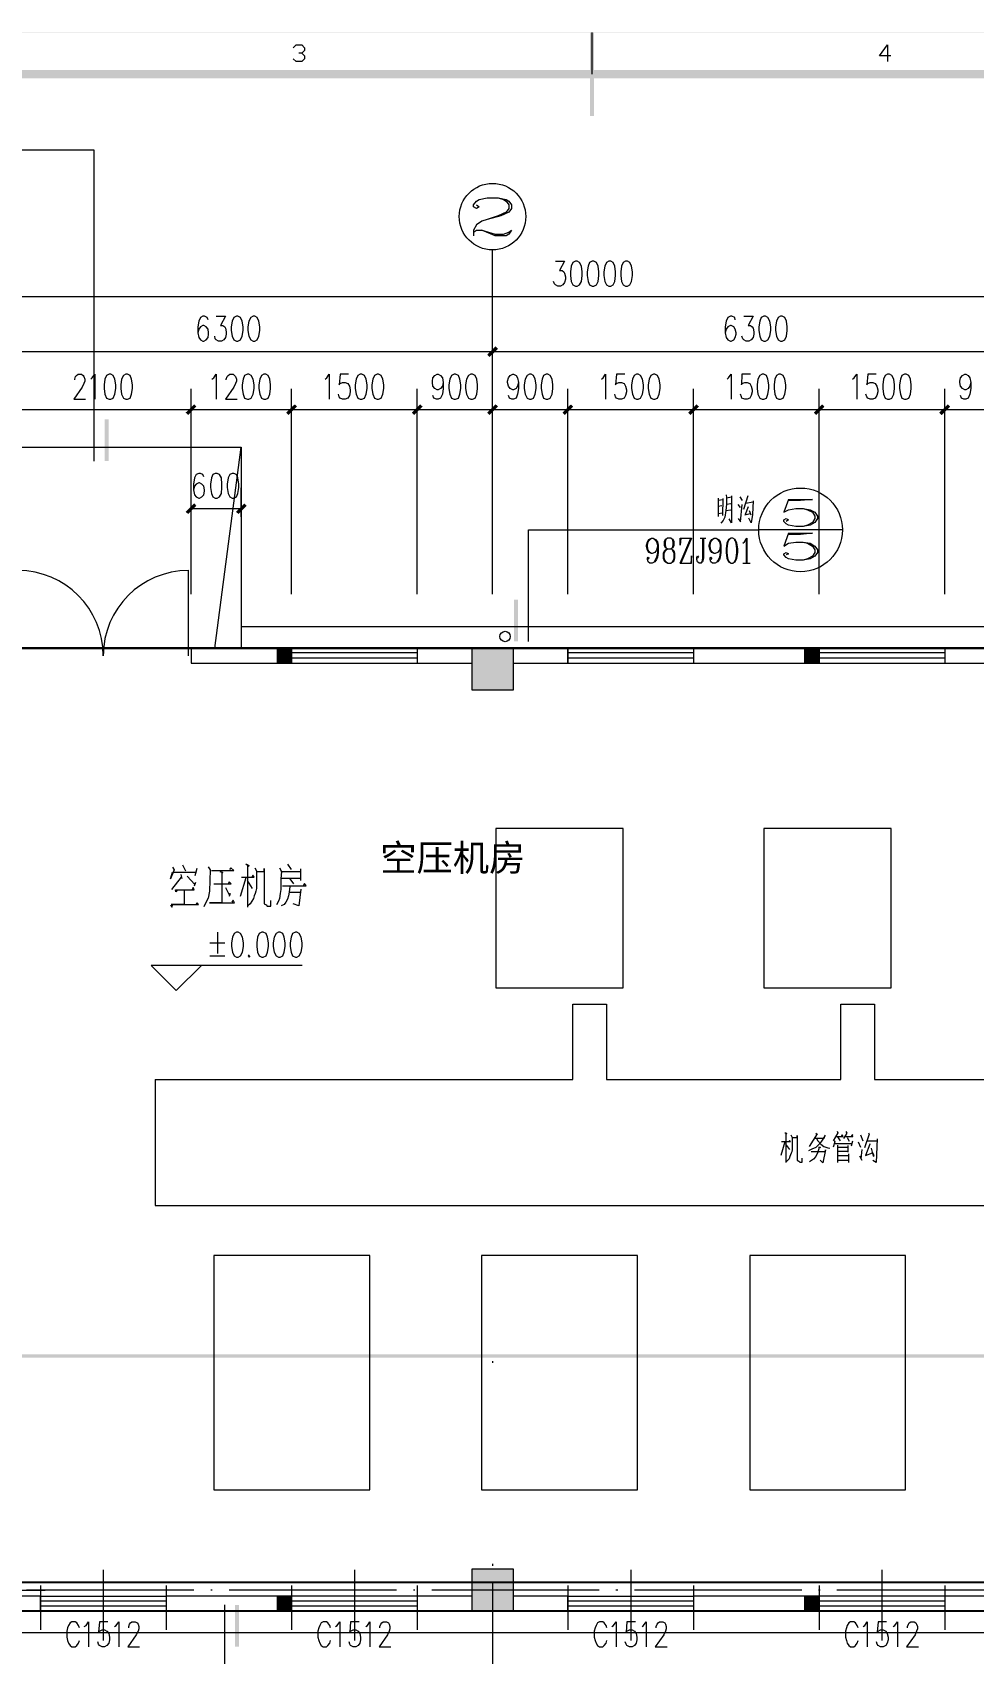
# Model space of a CAD drawing. Extents: x -145382 to -103386, y -23290 to 6406.
# Drawn here: x -131066 to -119826, y -12951 to 6406 of the extents above; entities that cross this region are included whole.
import ezdxf

# ---------------------------------------------------------------- set-up
doc = ezdxf.new("R2010")
doc.units = 0
doc.layers.add('图层1', color=1, linetype='Continuous')
doc.styles.add('style0', font='', dxfattribs={"height": 317.242564})
doc.styles.get('style0').set_extended_font_data('C39HrP24DhTt0008')

msp = doc.modelspace()

# ---------------------------------------------------------------- hatches: boundary and pattern name
at = {"linetype": 'Continuous', "lineweight": 0}
for points in [[(-103386, -23290), (-145382, -23290), (-145382, 6406), (-103386, 6406), (-103386, -23290), (-103389, -23287), (-103389, 6402), (-145378, 6402), (-145378, -23287), (-103389, -23287)], [(-124408, 5407), (-124408, 6406), (-124360, 6406), (-124360, 5407)], [(-142833, -22743), (-103933, -22743), (-103933, 5859), (-142833, 5859), (-142833, -22743), (-142935, -22842), (-142935, 5958), (-103834, 5958), (-103834, -22842), (-142935, -22842)], [(-125633, 2559), (-125534, 2658), (-125505, 2628), (-125607, 2530)], [(-129236, 1866), (-129133, 1965), (-129108, 1939), (-129206, 1837)], [(-128036, 1866), (-127934, 1965), (-127905, 1939), (-128007, 1837)], [(-126533, 1866), (-126435, 1965), (-126406, 1939), (-126508, 1837)], [(-125633, 1866), (-125534, 1965), (-125505, 1939), (-125607, 1837)], [(-124736, 1866), (-124634, 1965), (-124608, 1939), (-124707, 1837)], [(-123233, 1866), (-123135, 1965), (-123106, 1939), (-123208, 1837)], [(-121735, 1866), (-121636, 1965), (-121607, 1939), (-121706, 1837)], [(-120236, 1866), (-120134, 1965), (-120105, 1939), (-120207, 1837)], [(-130202, 1287), (-130202, 1786), (-130154, 1786), (-130154, 1287)], [(-129236, 681), (-129133, 783), (-129108, 754), (-129206, 656)], [(-128634, 681), (-128535, 783), (-128506, 754), (-128605, 656)], [(-125316, -865), (-125316, -365), (-125268, -365), (-125268, -865)], [(-127970, -1124), (-128149, -1124), (-128149, -945), (-127970, -945)], [(-125819, -1445), (-125319, -1445), (-125319, -945), (-125819, -945)], [(-121669, -1124), (-121851, -1124), (-121851, -945), (-121669, -945)], [(-131941, -9376), (-113392, -9376), (-113392, -9416), (-131941, -9416)], [(-125819, -12446), (-125319, -12446), (-125319, -11943), (-125819, -11943)], [(-128597, -12369), (-128597, -12869), (-128645, -12869), (-128645, -12369)], [(-127970, -12446), (-128149, -12446), (-128149, -12264), (-127970, -12264)], [(-121669, -12446), (-121851, -12446), (-121851, -12264), (-121669, -12264)]]:
    msp.add_hatch(color=0, dxfattribs=at).paths.add_polyline_path(points)

# ---------------------------------------------------------------- linework, layer by layer
at = {"color": 0, "linetype": 'Continuous', "lineweight": 0}
for p, q in [((-124382, 5907), (-124382, 6406)), ((-130329, 5002), (-134315, 5002)), ((-130329, 1287), (-130329, 5002)), ((-125571, -194), (-125571, 3806)), ((-109370, 3248), (-139369, 3248)), ((-125571, 393), (-125571, 2844)), ((-129170, -300), (-129170, 2151)), ((-127970, -300), (-127970, 2151)), ((-126471, -300), (-126471, 2151)), ((-125571, -300), (-125571, 2151)), ((-124670, -300), (-124670, 2151)), ((-123171, -300), (-123171, 2151)), ((-121669, -300), (-121669, 2151)), ((-120170, -300), (-120170, 2151)), ((-128889, -945), (-128572, 1454)), ((-129170, 623), (-129170, 969)), ((-128572, 623), (-128572, 969)), ((-122876, 845), (-122876, 627)), ((-122876, 823), (-122821, 831)), ((-122821, 842), (-122825, 637)), ((-122778, 849), (-122716, 860)), ((-122778, 772), (-122723, 780)), ((-122617, 860), (-122588, 816)), ((-122522, 871), (-122573, 710)), ((-122548, 787), (-122457, 802)), ((-122457, 812), (-122468, 648)), ((-128572, 718), (-129170, 718)), ((-122876, 751), (-122832, 758)), ((-122876, 663), (-122825, 670)), ((-122785, 699), (-122723, 707)), ((-122643, 769), (-122614, 732)), ((-122559, 645), (-122493, 663)), ((-122519, 743), (-122552, 648)), ((-122504, 696), (-122486, 645)), ((-125141, 466), (-122391, 466)), ((-125141, -865), (-125141, 466)), ((-121392, 466), (-122391, 466)), ((-123332, 69), (-123201, 368)), ((-123091, 368), (-123022, 368)), ((-122541, 353), (-122541, 69)), ((-122581, 69), (-122493, 69)), ((-129203, -1036), (-129203, -15)), ((-128572, -686), (-116072, -686)), ((-128572, -945), (-116072, -945)), ((-127970, -945), (-126471, -945)), ((-127970, -945), (-127970, -1124)), ((-126471, -945), (-126471, -1124)), ((-124670, -945), (-123171, -945)), ((-124670, -945), (-124670, -1124)), ((-123171, -945), (-123171, -1124)), ((-121669, -945), (-120170, -945)), ((-121669, -945), (-121669, -1124)), ((-120170, -945), (-120170, -1124)), ((-126471, -1003), (-127970, -1003)), ((-126471, -1065), (-127970, -1065)), ((-127970, -1124), (-126471, -1124)), ((-123171, -1003), (-124670, -1003)), ((-123171, -1065), (-124670, -1065)), ((-124670, -1124), (-123171, -1124)), ((-120170, -1003), (-121669, -1003)), ((-120170, -1065), (-121669, -1065)), ((-121669, -1124), (-120170, -1124)), ((-129272, -3534), (-129239, -3603)), ((-129104, -3578), (-129126, -3665)), ((-128101, -3614), (-127861, -3614)), ((-128021, -3527), (-127977, -3589)), ((-127864, -3581), (-127864, -3720)), ((-128517, -3687), (-128583, -3913)), ((-128503, -3720), (-128441, -3815)), ((-128091, -3691), (-127868, -3691)), ((-127999, -3859), (-127864, -3859)), ((-127992, -3702), (-127948, -3760)), ((-128856, -4336), (-128856, -4591)), ((-128947, -4464), (-128769, -4464)), ((-128947, -4621), (-128769, -4621)), ((-129600, -6097), (-129600, -7600)), ((-124211, -6097), (-121410, -6097)), ((-121009, -6097), (-118209, -6097)), ((-121177, -6757), (-121148, -6827)), ((-122081, -6841), (-122129, -7002)), ((-122074, -6867), (-122026, -6932)), ((-121487, -6860), (-121275, -6860)), ((-121450, -6779), (-121421, -6830)), ((-121450, -6881), (-121450, -7086)), ((-121447, -6951), (-121326, -6951)), ((-121443, -6903), (-121326, -6903)), ((-121334, -6787), (-121312, -6834)), ((-121326, -6885), (-121326, -6965)), ((-121272, -6834), (-121286, -6892)), ((-121206, -6841), (-121177, -6903)), ((-121170, -7042), (-121155, -6932)), ((-121093, -6827), (-120980, -6827)), ((-121450, -7060), (-121323, -7060)), ((-121447, -7002), (-121323, -7002)), ((-121319, -6984), (-121319, -7089)), ((-121188, -7009), (-121159, -7060)), ((-129600, -7600), (-113392, -7600)), ((-125571, -9459), (-125571, -9481)), ((-130220, -11950), (-130220, -12796)), ((-127219, -11950), (-127219, -12796)), ((-125571, -11881), (-125571, -11903)), ((-123919, -11950), (-123919, -12796)), ((-120922, -11950), (-120922, -12796)), ((-131726, -12194), (-130913, -12194)), ((-129137, -12194), (-131135, -12194)), ((-130971, -12140), (-130971, -12668)), ((-129469, -12140), (-129469, -12668)), ((-128918, -12194), (-128936, -12194)), ((-126716, -12194), (-128718, -12194)), ((-127970, -12140), (-127970, -12668)), ((-126497, -12194), (-126515, -12194)), ((-126471, -12140), (-126471, -12668)), ((-124298, -12194), (-126296, -12194)), ((-125571, -12099), (-125571, -13908)), ((-124670, -12140), (-124670, -12668)), ((-124076, -12194), (-124098, -12194)), ((-121877, -12194), (-123875, -12194)), ((-123171, -12140), (-123171, -12668)), ((-121658, -12194), (-121676, -12194)), ((-121669, -12140), (-121669, -12668)), ((-119456, -12194), (-121458, -12194)), ((-120170, -12140), (-120170, -12668)), ((-130971, -12264), (-129469, -12264)), ((-130971, -12264), (-130971, -12446)), ((-129469, -12326), (-130971, -12326)), ((-129469, -12384), (-130971, -12384)), ((-129469, -12264), (-129469, -12446)), ((-128772, -12369), (-128772, -13868)), ((-127970, -12264), (-127970, -12446)), ((-126471, -12326), (-127970, -12326)), ((-126471, -12384), (-127970, -12384)), ((-126471, -12264), (-126471, -12446)), ((-124670, -12264), (-123171, -12264)), ((-124670, -12264), (-124670, -12446)), ((-123171, -12326), (-124670, -12326)), ((-123171, -12384), (-124670, -12384)), ((-123171, -12264), (-123171, -12446)), ((-121669, -12264), (-121669, -12446)), ((-120170, -12326), (-121669, -12326)), ((-120170, -12384), (-121669, -12384)), ((-120170, -12264), (-120170, -12446)), ((-112670, -12446), (-132922, -12446)), ((-130971, -12446), (-129469, -12446)), ((-127970, -12446), (-126471, -12446)), ((-124670, -12446), (-123171, -12446)), ((-121669, -12446), (-120170, -12446)), ((-112670, -12705), (-132922, -12705))]:
    msp.add_line(p, q, dxfattribs=at)
for points in [[(-127952, 6224), (-127915, 6257), (-127850, 6257), (-127817, 6224), (-127817, 6191), (-127850, 6158), (-127883, 6158)], [(-120816, 6125), (-120951, 6125), (-120852, 6257), (-120852, 6060)], [(-127850, 6158), (-127817, 6125), (-127817, 6092), (-127850, 6060), (-127915, 6060), (-127952, 6092)], [(-125764, 4346), (-125731, 4324), (-125764, 4302), (-125797, 4324), (-125797, 4346), (-125764, 4390), (-125731, 4411), (-125636, 4433), (-125505, 4433), (-125410, 4411), (-125378, 4390), (-125345, 4346), (-125345, 4302), (-125378, 4258), (-125472, 4215), (-125636, 4174), (-125698, 4153), (-125764, 4109), (-125797, 4043), (-125797, 3978)], [(-125505, 4433), (-125440, 4411), (-125410, 4390), (-125378, 4346), (-125378, 4302), (-125410, 4258), (-125505, 4215), (-125636, 4174)], [(-125797, 4021), (-125764, 4043), (-125698, 4043), (-125538, 3999), (-125440, 3999), (-125378, 4021), (-125345, 4043), (-125378, 3999), (-125410, 3978), (-125538, 3978), (-125698, 4043)], [(-124820, 3675), (-124710, 3675), (-124772, 3562), (-124739, 3562), (-124721, 3547), (-124710, 3533), (-124699, 3489), (-124699, 3460), (-124710, 3420), (-124732, 3391), (-124761, 3376), (-124790, 3376), (-124820, 3391), (-124831, 3405), (-124842, 3434)], [(-124579, 3675), (-124612, 3660), (-124630, 3617), (-124641, 3547), (-124641, 3504), (-124630, 3434), (-124612, 3391), (-124579, 3376), (-124561, 3376), (-124532, 3391), (-124510, 3434), (-124499, 3504), (-124499, 3547), (-124510, 3617), (-124532, 3660), (-124561, 3675), (-124579, 3675)], [(-124382, 3675), (-124411, 3660), (-124429, 3617), (-124440, 3547), (-124440, 3504), (-124429, 3434), (-124411, 3391), (-124382, 3376), (-124360, 3376), (-124331, 3391), (-124309, 3434), (-124302, 3504), (-124302, 3547), (-124309, 3617), (-124331, 3660), (-124360, 3675), (-124382, 3675)], [(-124182, 3675), (-124211, 3660), (-124229, 3617), (-124240, 3547), (-124240, 3504), (-124229, 3434), (-124211, 3391), (-124182, 3376), (-124160, 3376), (-124130, 3391), (-124112, 3434), (-124101, 3504), (-124101, 3547), (-124112, 3617), (-124130, 3660), (-124160, 3675), (-124182, 3675)], [(-123981, 3675), (-124010, 3660), (-124032, 3617), (-124039, 3547), (-124039, 3504), (-124032, 3434), (-124010, 3391), (-123981, 3376), (-123959, 3376), (-123930, 3391), (-123912, 3434), (-123901, 3504), (-123901, 3547), (-123912, 3617), (-123930, 3660), (-123959, 3675), (-123981, 3675)], [(-128969, 2975), (-128980, 3004), (-129009, 3019), (-129031, 3019), (-129060, 3004), (-129079, 2960), (-129090, 2891), (-129090, 2818), (-129079, 2763), (-129060, 2734), (-129031, 2720), (-129020, 2720), (-128991, 2734), (-128969, 2763), (-128962, 2803), (-128962, 2818), (-128969, 2862), (-128991, 2891), (-129020, 2906), (-129031, 2906), (-129060, 2891), (-129079, 2862), (-129090, 2818)], [(-128871, 3019), (-128761, 3019), (-128820, 2906), (-128791, 2906), (-128769, 2891), (-128761, 2876), (-128751, 2833), (-128751, 2803), (-128761, 2763), (-128780, 2734), (-128809, 2720), (-128842, 2720), (-128871, 2734), (-128882, 2749), (-128889, 2778)], [(-128630, 3019), (-128659, 3004), (-128681, 2960), (-128692, 2891), (-128692, 2847), (-128681, 2778), (-128659, 2734), (-128630, 2720), (-128612, 2720), (-128579, 2734), (-128561, 2778), (-128550, 2847), (-128550, 2891), (-128561, 2960), (-128579, 3004), (-128612, 3019), (-128630, 3019)], [(-128430, 3019), (-128459, 3004), (-128481, 2960), (-128492, 2891), (-128492, 2847), (-128481, 2778), (-128459, 2734), (-128430, 2720), (-128411, 2720), (-128382, 2734), (-128360, 2778), (-128349, 2847), (-128349, 2891), (-128360, 2960), (-128382, 3004), (-128411, 3019), (-128430, 3019)], [(-122672, 2975), (-122679, 3004), (-122712, 3019), (-122730, 3019), (-122759, 3004), (-122781, 2960), (-122792, 2891), (-122792, 2818), (-122781, 2763), (-122759, 2734), (-122730, 2720), (-122719, 2720), (-122690, 2734), (-122672, 2763), (-122661, 2803), (-122661, 2818), (-122672, 2862), (-122690, 2891), (-122719, 2906), (-122730, 2906), (-122759, 2891), (-122781, 2862), (-122792, 2818)], [(-122570, 3019), (-122460, 3019), (-122519, 2906), (-122490, 2906), (-122471, 2891), (-122460, 2876), (-122449, 2833), (-122449, 2803), (-122460, 2763), (-122482, 2734), (-122511, 2720), (-122541, 2720), (-122570, 2734), (-122581, 2749), (-122592, 2778)], [(-122329, 3019), (-122362, 3004), (-122380, 2960), (-122391, 2891), (-122391, 2847), (-122380, 2778), (-122362, 2734), (-122329, 2720), (-122311, 2720), (-122282, 2734), (-122260, 2778), (-122249, 2847), (-122249, 2891), (-122260, 2960), (-122282, 3004), (-122311, 3019), (-122329, 3019)], [(-122132, 3019), (-122161, 3004), (-122180, 2960), (-122191, 2891), (-122191, 2847), (-122180, 2778), (-122161, 2734), (-122132, 2720), (-122110, 2720), (-122081, 2734), (-122059, 2778), (-122052, 2847), (-122052, 2891), (-122059, 2960), (-122081, 3004), (-122110, 3019), (-122132, 3019)], [(-139369, 2596), (-131872, 2596), (-125571, 2596), (-119270, 2596), (-113271, 2596), (-109370, 2596)], [(-130559, 2256), (-130559, 2267), (-130552, 2297), (-130541, 2311), (-130519, 2326), (-130479, 2326), (-130461, 2311), (-130450, 2297), (-130439, 2267), (-130439, 2242), (-130450, 2213), (-130472, 2169), (-130570, 2027), (-130432, 2027)], [(-130370, 2267), (-130351, 2282), (-130322, 2326), (-130322, 2027)], [(-130151, 2326), (-130180, 2311), (-130202, 2267), (-130209, 2198), (-130209, 2154), (-130202, 2085), (-130180, 2041), (-130151, 2027), (-130129, 2027), (-130100, 2041), (-130081, 2085), (-130071, 2154), (-130071, 2198), (-130081, 2267), (-130100, 2311), (-130129, 2326), (-130151, 2326)], [(-129950, 2326), (-129979, 2311), (-130001, 2267), (-130012, 2198), (-130012, 2154), (-130001, 2085), (-129979, 2041), (-129950, 2027), (-129932, 2027), (-129899, 2041), (-129881, 2085), (-129870, 2154), (-129870, 2198), (-129881, 2267), (-129899, 2311), (-129932, 2326), (-129950, 2326)], [(-128922, 2267), (-128900, 2282), (-128871, 2326), (-128871, 2027)], [(-128751, 2256), (-128751, 2267), (-128740, 2297), (-128729, 2311), (-128710, 2326), (-128670, 2326), (-128652, 2311), (-128641, 2297), (-128630, 2267), (-128630, 2242), (-128641, 2213), (-128659, 2169), (-128761, 2027), (-128619, 2027)], [(-128499, 2326), (-128532, 2311), (-128550, 2267), (-128561, 2198), (-128561, 2154), (-128550, 2085), (-128532, 2041), (-128499, 2027), (-128481, 2027), (-128452, 2041), (-128430, 2085), (-128419, 2154), (-128419, 2198), (-128430, 2267), (-128452, 2311), (-128481, 2326), (-128499, 2326)], [(-128302, 2326), (-128331, 2311), (-128349, 2267), (-128360, 2198), (-128360, 2154), (-128349, 2085), (-128331, 2041), (-128302, 2027), (-128280, 2027), (-128251, 2041), (-128229, 2085), (-128222, 2154), (-128222, 2198), (-128229, 2267), (-128251, 2311), (-128280, 2326), (-128302, 2326)], [(-127569, 2267), (-127551, 2282), (-127522, 2326), (-127522, 2027)], [(-127292, 2326), (-127390, 2326), (-127401, 2198), (-127390, 2213), (-127361, 2227), (-127332, 2227), (-127299, 2213), (-127281, 2184), (-127270, 2140), (-127270, 2114), (-127281, 2071), (-127299, 2041), (-127332, 2027), (-127361, 2027), (-127390, 2041), (-127401, 2056), (-127412, 2085)], [(-127150, 2326), (-127179, 2311), (-127201, 2267), (-127212, 2198), (-127212, 2154), (-127201, 2085), (-127179, 2041), (-127150, 2027), (-127131, 2027), (-127099, 2041), (-127080, 2085), (-127070, 2154), (-127070, 2198), (-127080, 2267), (-127099, 2311), (-127131, 2326), (-127150, 2326)], [(-126949, 2326), (-126982, 2311), (-127000, 2267), (-127011, 2198), (-127011, 2154), (-127000, 2085), (-126982, 2041), (-126949, 2027), (-126931, 2027), (-126902, 2041), (-126880, 2085), (-126869, 2154), (-126869, 2198), (-126880, 2267), (-126902, 2311), (-126931, 2326), (-126949, 2326)], [(-126162, 2227), (-126169, 2184), (-126191, 2154), (-126220, 2140), (-126231, 2140), (-126260, 2154), (-126282, 2184), (-126289, 2227), (-126289, 2242), (-126282, 2282), (-126260, 2311), (-126231, 2326), (-126220, 2326), (-126191, 2311), (-126169, 2282), (-126162, 2227), (-126162, 2154), (-126169, 2085), (-126191, 2041), (-126220, 2027), (-126242, 2027), (-126271, 2041), (-126282, 2071)], [(-126030, 2326), (-126059, 2311), (-126081, 2267), (-126092, 2198), (-126092, 2154), (-126081, 2085), (-126059, 2041), (-126030, 2027), (-126012, 2027), (-125979, 2041), (-125961, 2085), (-125950, 2154), (-125950, 2198), (-125961, 2267), (-125979, 2311), (-126012, 2326), (-126030, 2326)], [(-125830, 2326), (-125859, 2311), (-125881, 2267), (-125892, 2198), (-125892, 2154), (-125881, 2085), (-125859, 2041), (-125830, 2027), (-125811, 2027), (-125779, 2041), (-125760, 2085), (-125749, 2154), (-125749, 2198), (-125760, 2267), (-125779, 2311), (-125811, 2326), (-125830, 2326)], [(-125261, 2227), (-125272, 2184), (-125290, 2154), (-125319, 2140), (-125330, 2140), (-125359, 2154), (-125381, 2184), (-125392, 2227), (-125392, 2242), (-125381, 2282), (-125359, 2311), (-125330, 2326), (-125319, 2326), (-125290, 2311), (-125272, 2282), (-125261, 2227), (-125261, 2154), (-125272, 2085), (-125290, 2041), (-125319, 2027), (-125341, 2027), (-125370, 2041), (-125381, 2071)], [(-125130, 2326), (-125159, 2311), (-125181, 2267), (-125192, 2198), (-125192, 2154), (-125181, 2085), (-125159, 2041), (-125130, 2027), (-125111, 2027), (-125082, 2041), (-125060, 2085), (-125049, 2154), (-125049, 2198), (-125060, 2267), (-125082, 2311), (-125111, 2326), (-125130, 2326)], [(-124929, 2326), (-124962, 2311), (-124980, 2267), (-124991, 2198), (-124991, 2154), (-124980, 2085), (-124962, 2041), (-124929, 2027), (-124911, 2027), (-124882, 2041), (-124860, 2085), (-124849, 2154), (-124849, 2198), (-124860, 2267), (-124882, 2311), (-124911, 2326), (-124929, 2326)], [(-124269, 2267), (-124251, 2282), (-124222, 2326), (-124222, 2027)], [(-123992, 2326), (-124090, 2326), (-124101, 2198), (-124090, 2213), (-124061, 2227), (-124032, 2227), (-123999, 2213), (-123981, 2184), (-123970, 2140), (-123970, 2114), (-123981, 2071), (-123999, 2041), (-124032, 2027), (-124061, 2027), (-124090, 2041), (-124101, 2056), (-124112, 2085)], [(-123850, 2326), (-123879, 2311), (-123901, 2267), (-123912, 2198), (-123912, 2154), (-123901, 2085), (-123879, 2041), (-123850, 2027), (-123831, 2027), (-123802, 2041), (-123780, 2085), (-123769, 2154), (-123769, 2198), (-123780, 2267), (-123802, 2311), (-123831, 2326), (-123850, 2326)], [(-123649, 2326), (-123682, 2311), (-123700, 2267), (-123711, 2198), (-123711, 2154), (-123700, 2085), (-123682, 2041), (-123649, 2027), (-123631, 2027), (-123602, 2041), (-123580, 2085), (-123569, 2154), (-123569, 2198), (-123580, 2267), (-123602, 2311), (-123631, 2326), (-123649, 2326)], [(-122770, 2267), (-122752, 2282), (-122719, 2326), (-122719, 2027)], [(-122490, 2326), (-122592, 2326), (-122599, 2198), (-122592, 2213), (-122559, 2227), (-122530, 2227), (-122500, 2213), (-122482, 2184), (-122471, 2140), (-122471, 2114), (-122482, 2071), (-122500, 2041), (-122530, 2027), (-122559, 2027), (-122592, 2041), (-122599, 2056), (-122610, 2085)], [(-122351, 2326), (-122380, 2311), (-122402, 2267), (-122409, 2198), (-122409, 2154), (-122402, 2085), (-122380, 2041), (-122351, 2027), (-122329, 2027), (-122300, 2041), (-122282, 2085), (-122271, 2154), (-122271, 2198), (-122282, 2267), (-122300, 2311), (-122329, 2326), (-122351, 2326)], [(-122150, 2326), (-122180, 2311), (-122201, 2267), (-122209, 2198), (-122209, 2154), (-122201, 2085), (-122180, 2041), (-122150, 2027), (-122132, 2027), (-122099, 2041), (-122081, 2085), (-122070, 2154), (-122070, 2198), (-122081, 2267), (-122099, 2311), (-122132, 2326), (-122150, 2326)], [(-121272, 2267), (-121250, 2282), (-121221, 2326), (-121221, 2027)], [(-120991, 2326), (-121089, 2326), (-121100, 2198), (-121089, 2213), (-121060, 2227), (-121031, 2227), (-121002, 2213), (-120980, 2184), (-120969, 2140), (-120969, 2114), (-120980, 2071), (-121002, 2041), (-121031, 2027), (-121060, 2027), (-121089, 2041), (-121100, 2056), (-121111, 2085)], [(-120852, 2326), (-120881, 2311), (-120900, 2267), (-120911, 2198), (-120911, 2154), (-120900, 2085), (-120881, 2041), (-120852, 2027), (-120830, 2027), (-120801, 2041), (-120779, 2085), (-120772, 2154), (-120772, 2198), (-120779, 2267), (-120801, 2311), (-120830, 2326), (-120852, 2326)], [(-120652, 2326), (-120681, 2311), (-120699, 2267), (-120710, 2198), (-120710, 2154), (-120699, 2085), (-120681, 2041), (-120652, 2027), (-120630, 2027), (-120601, 2041), (-120579, 2085), (-120572, 2154), (-120572, 2198), (-120579, 2267), (-120601, 2311), (-120630, 2326), (-120652, 2326)], [(-119860, 2227), (-119871, 2184), (-119890, 2154), (-119919, 2140), (-119930, 2140), (-119959, 2154), (-119981, 2184), (-119992, 2227), (-119992, 2242), (-119981, 2282), (-119959, 2311), (-119930, 2326), (-119919, 2326), (-119890, 2311), (-119871, 2282), (-119860, 2227), (-119860, 2154), (-119871, 2085), (-119890, 2041), (-119919, 2027), (-119941, 2027), (-119970, 2041), (-119981, 2071)], [(-131872, 1903), (-131270, 1903), (-129170, 1903), (-127970, 1903), (-126471, 1903), (-125571, 1903), (-124670, 1903), (-123171, 1903), (-121669, 1903), (-120170, 1903), (-119270, 1903), (-118369, 1903), (-116870, 1903), (-115470, 1903), (-114471, 1903), (-113271, 1903), (-112072, 1903), (-110569, 1903), (-109370, 1903)], [(-131872, -945), (-131872, 1454), (-129170, 1454), (-128572, 1454), (-128572, -945)], [(-129020, 1101), (-129031, 1126), (-129060, 1141), (-129079, 1141), (-129112, 1126), (-129130, 1086), (-129141, 1013), (-129141, 944), (-129130, 885), (-129112, 860), (-129079, 845), (-129071, 845), (-129042, 860), (-129020, 885), (-129009, 929), (-129009, 944), (-129020, 988), (-129042, 1013), (-129071, 1028), (-129079, 1028), (-129112, 1013), (-129130, 988), (-129141, 944)], [(-128882, 1141), (-128911, 1126), (-128929, 1086), (-128940, 1013), (-128940, 973), (-128929, 900), (-128911, 860), (-128882, 845), (-128860, 845), (-128831, 860), (-128809, 900), (-128802, 973), (-128802, 1013), (-128809, 1086), (-128831, 1126), (-128860, 1141), (-128882, 1141)], [(-128681, 1141), (-128710, 1126), (-128729, 1086), (-128740, 1013), (-128740, 973), (-128729, 900), (-128710, 860), (-128681, 845), (-128659, 845), (-128630, 860), (-128612, 900), (-128601, 973), (-128601, 1013), (-128612, 1086), (-128630, 1126), (-128659, 1141), (-128681, 1141)], [(-122781, 885), (-122778, 853), (-122778, 772), (-122785, 699), (-122796, 619), (-122818, 579), (-122843, 546)], [(-122716, 871), (-122716, 550), (-122745, 597)], [(-122037, 831), (-122092, 678), (-122037, 707), (-121950, 721), (-121862, 721), (-121778, 707), (-121720, 678), (-121691, 630), (-121691, 601), (-121720, 554), (-121778, 524), (-121862, 506), (-121950, 506), (-122037, 524), (-122063, 539), (-122092, 568), (-122092, 586), (-122063, 601), (-122037, 586), (-122063, 568)], [(-122037, 831), (-121749, 831), (-121892, 816), (-122037, 816)], [(-122639, 601), (-122610, 561), (-122588, 769)], [(-122468, 648), (-122482, 550), (-122511, 605)], [(-121862, 721), (-121808, 707), (-121749, 678), (-121720, 630), (-121720, 601), (-121749, 554), (-121808, 524), (-121862, 506)], [(-122037, 426), (-122092, 273), (-122037, 306), (-121950, 320), (-121862, 320), (-121778, 306), (-121720, 273), (-121691, 229), (-121691, 196), (-121720, 152), (-121778, 120), (-121862, 105), (-121950, 105), (-122037, 120), (-122063, 138), (-122092, 167), (-122092, 182), (-122063, 196), (-122037, 182), (-122063, 167)], [(-122037, 426), (-121749, 426), (-121892, 411), (-122037, 411)], [(-123602, 269), (-123613, 225), (-123631, 196), (-123664, 185), (-123671, 185), (-123704, 196), (-123722, 225), (-123733, 269), (-123733, 284), (-123722, 324), (-123704, 353), (-123671, 368), (-123653, 368), (-123624, 353), (-123602, 324), (-123591, 284), (-123591, 196), (-123602, 142), (-123613, 112), (-123631, 83), (-123664, 69), (-123693, 69), (-123711, 83), (-123722, 112), (-123722, 127), (-123711, 142), (-123704, 127), (-123711, 112)], [(-123671, 185), (-123693, 196), (-123711, 225), (-123722, 269), (-123722, 284), (-123711, 324), (-123693, 353), (-123671, 368)], [(-123653, 368), (-123631, 353), (-123613, 324), (-123602, 284), (-123602, 196), (-123613, 142), (-123624, 112), (-123642, 83)], [(-123481, 69), (-123503, 83), (-123511, 98), (-123521, 127), (-123521, 185), (-123511, 211), (-123503, 225), (-123481, 240), (-123511, 225), (-123521, 211), (-123532, 185), (-123532, 127), (-123521, 98), (-123511, 83), (-123481, 69), (-123441, 69), (-123412, 83), (-123401, 98), (-123394, 127), (-123394, 185), (-123401, 211), (-123412, 225), (-123441, 240), (-123423, 255), (-123412, 284), (-123412, 324), (-123423, 353), (-123441, 368)], [(-123481, 368), (-123511, 353), (-123521, 324), (-123521, 284), (-123511, 255), (-123481, 240), (-123441, 240), (-123412, 255), (-123401, 284), (-123401, 324), (-123412, 353), (-123441, 368), (-123481, 368), (-123503, 353), (-123511, 324), (-123511, 284), (-123503, 255), (-123481, 240)], [(-123441, 69), (-123423, 83), (-123412, 98), (-123401, 127), (-123401, 185), (-123412, 211), (-123423, 225)], [(-123321, 368), (-123332, 284), (-123332, 368), (-123193, 368), (-123321, 69)], [(-123051, 368), (-123051, 127), (-123062, 83), (-123084, 69), (-123102, 69), (-123124, 83), (-123131, 112), (-123131, 142), (-123124, 156), (-123113, 142), (-123124, 127)], [(-123062, 368), (-123062, 127), (-123073, 83), (-123084, 69)], [(-122851, 269), (-122861, 225), (-122883, 196), (-122913, 185), (-122923, 185), (-122953, 196), (-122971, 225), (-122982, 269), (-122982, 284), (-122971, 324), (-122953, 353), (-122923, 368), (-122902, 368), (-122872, 353), (-122851, 324), (-122843, 284), (-122843, 196), (-122851, 142), (-122861, 112), (-122883, 83), (-122913, 69), (-122942, 69), (-122964, 83), (-122971, 112), (-122971, 127), (-122964, 142), (-122953, 127), (-122964, 112)], [(-122923, 185), (-122942, 196), (-122964, 225), (-122971, 269), (-122971, 284), (-122964, 324), (-122942, 353), (-122923, 368)], [(-122902, 368), (-122883, 353), (-122861, 324), (-122851, 284), (-122851, 196), (-122861, 142), (-122872, 112), (-122891, 83)], [(-122723, 368), (-122752, 353), (-122774, 309), (-122781, 240), (-122781, 196), (-122774, 127), (-122752, 83), (-122723, 69), (-122701, 69), (-122672, 83), (-122654, 127), (-122643, 196), (-122643, 240), (-122654, 309), (-122672, 353), (-122701, 368), (-122723, 368), (-122741, 353), (-122752, 338), (-122763, 309), (-122774, 240), (-122774, 196), (-122763, 127), (-122752, 98), (-122741, 83), (-122723, 69)], [(-122701, 69), (-122683, 83), (-122672, 98), (-122661, 127), (-122654, 196), (-122654, 240), (-122661, 309), (-122672, 338), (-122683, 353)], [(-122581, 309), (-122562, 324), (-122533, 368), (-122533, 69)], [(-121862, 320), (-121808, 306), (-121749, 273), (-121720, 229), (-121720, 196), (-121749, 152), (-121808, 120), (-121862, 105)], [(-123332, 69), (-123193, 69), (-123193, 156), (-123201, 69)], [(-132120, -945), (-109122, -945), (-109122, -12446), (-132120, -12446), (-132120, -945)], [(-129170, -1124), (-127970, -1124), (-127970, -945), (-129170, -945), (-129170, -1124)], [(-125819, -945), (-126471, -945), (-126471, -1124), (-125819, -1124)], [(-125819, -1445), (-125319, -1445), (-125319, -945), (-125819, -945), (-125819, -1445)], [(-125319, -1124), (-124670, -1124), (-124670, -945), (-125319, -945)], [(-123171, -1124), (-121669, -1124), (-121669, -945), (-123171, -945), (-123171, -1124)], [(-119521, -945), (-120170, -945), (-120170, -1124), (-119521, -1124)], [(-124010, -3100), (-125531, -3100), (-125531, -5000), (-124010, -5000), (-124010, -3100)], [(-120809, -3100), (-122329, -3100), (-122329, -5000), (-120809, -5000), (-120809, -3100)], [(-129392, -3560), (-129374, -3592), (-129418, -3702), (-129392, -3622), (-129108, -3622)], [(-129294, -3647), (-129283, -3698), (-129290, -3680), (-129403, -3826)], [(-129217, -3669), (-129126, -3767), (-129119, -3746), (-129133, -3789)], [(-128966, -3556), (-128944, -3592), (-128951, -3848), (-128966, -3931), (-128991, -3975), (-129020, -4034)], [(-128827, -3611), (-128791, -3625), (-128805, -3622), (-128805, -3986), (-128951, -3986), (-128652, -3986), (-128670, -3953), (-128685, -3979)], [(-128929, -3600), (-128659, -3600), (-128696, -3567), (-128714, -3589)], [(-128568, -3680), (-128419, -3680), (-128433, -3658), (-128448, -3687)], [(-128517, -3523), (-128477, -3549), (-128499, -3534), (-128499, -4037)], [(-128411, -3567), (-128390, -3603), (-128390, -3815), (-128397, -3848), (-128404, -3877), (-128419, -3902), (-128426, -3935), (-128444, -3968), (-128466, -3997), (-128492, -4023)], [(-128386, -3611), (-128298, -3611), (-128298, -3578), (-128298, -3997), (-128276, -4012), (-128262, -4026), (-128218, -4026), (-128218, -3957)], [(-128116, -3570), (-128091, -3614), (-128101, -3702), (-128101, -3767), (-128101, -3826), (-128109, -3877), (-128116, -3935), (-128127, -3968), (-128149, -4012)], [(-129254, -3837), (-129254, -4008), (-129407, -4008), (-129082, -4008), (-129097, -3986), (-129119, -4012)], [(-129334, -3833), (-129352, -3855), (-129359, -3833), (-129133, -3833), (-129148, -3804), (-129159, -3833)], [(-128900, -3760), (-128692, -3760), (-128718, -3735), (-128729, -3760)], [(-128761, -3804), (-128718, -3891), (-128703, -3877), (-128718, -3910)], [(-127992, -3793), (-127999, -3859), (-128007, -3902), (-128021, -3942), (-128039, -3979), (-128061, -4008), (-128094, -4023)], [(-128080, -3782), (-127795, -3782), (-127817, -3756), (-127832, -3782)], [(-127861, -3822), (-127883, -4023), (-127952, -3997)], [(-129418, -4012), (-129400, -4037), (-129392, -4015), (-129385, -4008)], [(-128627, -4336), (-128656, -4351), (-128678, -4395), (-128689, -4464), (-128689, -4508), (-128678, -4577), (-128656, -4621), (-128627, -4635), (-128608, -4635), (-128579, -4621), (-128557, -4577), (-128546, -4508), (-128546, -4464), (-128557, -4395), (-128579, -4351), (-128608, -4336), (-128627, -4336)], [(-128328, -4336), (-128357, -4351), (-128379, -4395), (-128386, -4464), (-128386, -4508), (-128379, -4577), (-128357, -4621), (-128328, -4635), (-128309, -4635), (-128276, -4621), (-128258, -4577), (-128247, -4508), (-128247, -4464), (-128258, -4395), (-128276, -4351), (-128309, -4336), (-128328, -4336)], [(-128127, -4336), (-128156, -4351), (-128178, -4395), (-128189, -4464), (-128189, -4508), (-128178, -4577), (-128156, -4621), (-128127, -4635), (-128109, -4635), (-128076, -4621), (-128058, -4577), (-128047, -4508), (-128047, -4464), (-128058, -4395), (-128076, -4351), (-128109, -4336), (-128127, -4336)], [(-127926, -4336), (-127959, -4351), (-127977, -4395), (-127988, -4464), (-127988, -4508), (-127977, -4577), (-127959, -4621), (-127926, -4635), (-127908, -4635), (-127879, -4621), (-127857, -4577), (-127846, -4508), (-127846, -4464), (-127857, -4395), (-127879, -4351), (-127908, -4336), (-127926, -4336)], [(-128477, -4606), (-128488, -4621), (-128477, -4635), (-128466, -4621)], [(-127846, -4734), (-129648, -4734), (-129349, -5033), (-129046, -4734)], [(-124612, -6097), (-124612, -5197), (-124211, -5197), (-124211, -6097)], [(-121410, -6097), (-121410, -5197), (-121009, -5197), (-121009, -6097)], [(-129600, -6097), (-125830, -6097), (-124612, -6097)], [(-122081, -6728), (-122056, -6747), (-122070, -6736), (-122070, -7089)], [(-122008, -6757), (-121994, -6787), (-121994, -6932), (-121997, -6958), (-122005, -6976), (-122012, -6994), (-122019, -7016), (-122030, -7042), (-122045, -7060), (-122063, -7078)], [(-121990, -6790), (-121932, -6790), (-121932, -6765), (-121932, -7060), (-121913, -7071), (-121902, -7082), (-121873, -7082), (-121873, -7035)], [(-121716, -6798), (-121611, -6798), (-121600, -6761), (-121625, -6809), (-121651, -6845), (-121680, -6881), (-121709, -6907), (-121757, -6929), (-121797, -6947)], [(-121709, -6736), (-121691, -6754), (-121695, -6747), (-121789, -6896)], [(-121454, -6714), (-121447, -6732), (-121501, -6827)], [(-121472, -6776), (-121385, -6776), (-121396, -6757), (-121407, -6776)], [(-121352, -6717), (-121341, -6739), (-121381, -6801)], [(-121359, -6776), (-121268, -6776), (-121272, -6754), (-121286, -6776)], [(-121082, -6732), (-121071, -6750), (-121129, -6914)], [(-122118, -6838), (-122012, -6838), (-122023, -6823), (-122034, -6841)], [(-121676, -6900), (-121655, -6907), (-121669, -6907), (-121684, -6965), (-121709, -7016), (-121738, -7046), (-121786, -7078)], [(-121764, -6954), (-121596, -6954), (-121593, -6936), (-121625, -7093), (-121658, -7060)], [(-121706, -6794), (-121687, -6827), (-121651, -6870), (-121614, -6896), (-121567, -6914), (-121541, -6918)], [(-121490, -6830), (-121483, -6841), (-121501, -6903)], [(-121067, -6860), (-121064, -6870), (-121115, -7005), (-121035, -6973)], [(-121049, -6918), (-121024, -7013), (-121013, -7005), (-121031, -6973)], [(-120976, -6805), (-120991, -7086), (-121031, -7064)], [(-127037, -10995), (-127037, -8198), (-128900, -8198), (-128900, -10995), (-127037, -10995)], [(-123839, -10995), (-123839, -8198), (-125702, -8198), (-125702, -10995), (-123839, -10995)], [(-120637, -10995), (-120637, -8198), (-122500, -8198), (-122500, -10995), (-120637, -10995)], [(-125819, -12446), (-125319, -12446), (-125319, -11943), (-125819, -11943), (-125819, -12446)], [(-131620, -12446), (-130971, -12446), (-130971, -12264), (-131620, -12264)], [(-126471, -12264), (-127970, -12264), (-129469, -12264), (-129469, -12446), (-127970, -12446), (-127970, -12264)], [(-125819, -12264), (-126471, -12264), (-126471, -12446), (-125819, -12446)], [(-125319, -12446), (-124670, -12446), (-124670, -12264), (-125319, -12264)], [(-120170, -12264), (-121669, -12264), (-123171, -12264), (-123171, -12446), (-121669, -12446), (-121669, -12264)], [(-119521, -12264), (-120170, -12264), (-120170, -12446), (-119521, -12446)], [(-130504, -12643), (-130515, -12614), (-130534, -12584), (-130556, -12570), (-130596, -12570), (-130614, -12584), (-130636, -12614), (-130647, -12643), (-130654, -12683), (-130654, -12756), (-130647, -12796), (-130636, -12825), (-130614, -12854), (-130596, -12869), (-130556, -12869), (-130534, -12854), (-130515, -12825), (-130504, -12796)], [(-130446, -12628), (-130424, -12614), (-130395, -12570), (-130395, -12869)], [(-130165, -12570), (-130264, -12570), (-130275, -12697), (-130264, -12683), (-130235, -12668), (-130205, -12668), (-130176, -12683), (-130154, -12712), (-130147, -12756), (-130147, -12785), (-130154, -12825), (-130176, -12854), (-130205, -12869), (-130235, -12869), (-130264, -12854), (-130275, -12840), (-130286, -12810)], [(-130085, -12628), (-130067, -12614), (-130034, -12570), (-130034, -12869)], [(-129914, -12643), (-129914, -12628), (-129906, -12599), (-129896, -12584), (-129877, -12570), (-129837, -12570), (-129815, -12584), (-129804, -12599), (-129797, -12628), (-129797, -12657), (-129804, -12683), (-129826, -12727), (-129925, -12869), (-129786, -12869)], [(-127507, -12643), (-127514, -12614), (-127536, -12584), (-127554, -12570), (-127595, -12570), (-127616, -12584), (-127635, -12614), (-127646, -12643), (-127657, -12683), (-127657, -12756), (-127646, -12796), (-127635, -12825), (-127616, -12854), (-127595, -12869), (-127554, -12869), (-127536, -12854), (-127514, -12825), (-127507, -12796)], [(-127445, -12628), (-127427, -12614), (-127394, -12570), (-127394, -12869)], [(-127164, -12570), (-127266, -12570), (-127274, -12697), (-127266, -12683), (-127237, -12668), (-127204, -12668), (-127175, -12683), (-127157, -12712), (-127146, -12756), (-127146, -12785), (-127157, -12825), (-127175, -12854), (-127204, -12869), (-127237, -12869), (-127266, -12854), (-127274, -12840), (-127285, -12810)], [(-127084, -12628), (-127066, -12614), (-127037, -12570), (-127037, -12869)], [(-126916, -12643), (-126916, -12628), (-126905, -12599), (-126894, -12584), (-126876, -12570), (-126836, -12570), (-126814, -12584), (-126807, -12599), (-126796, -12628), (-126796, -12657), (-126807, -12683), (-126825, -12727), (-126924, -12869), (-126785, -12869)], [(-124207, -12643), (-124214, -12614), (-124236, -12584), (-124254, -12570), (-124295, -12570), (-124316, -12584), (-124335, -12614), (-124346, -12643), (-124357, -12683), (-124357, -12756), (-124346, -12796), (-124335, -12825), (-124316, -12854), (-124295, -12869), (-124254, -12869), (-124236, -12854), (-124214, -12825), (-124207, -12796)], [(-124145, -12628), (-124127, -12614), (-124094, -12570), (-124094, -12869)], [(-123864, -12570), (-123966, -12570), (-123974, -12697), (-123966, -12683), (-123937, -12668), (-123904, -12668), (-123875, -12683), (-123857, -12712), (-123846, -12756), (-123846, -12785), (-123857, -12825), (-123875, -12854), (-123904, -12869), (-123937, -12869), (-123966, -12854), (-123974, -12840), (-123985, -12810)], [(-123784, -12628), (-123766, -12614), (-123737, -12570), (-123737, -12869)], [(-123616, -12643), (-123616, -12628), (-123605, -12599), (-123594, -12584), (-123576, -12570), (-123536, -12570), (-123514, -12584), (-123507, -12599), (-123496, -12628), (-123496, -12657), (-123507, -12683), (-123525, -12727), (-123627, -12869), (-123485, -12869)], [(-121206, -12643), (-121217, -12614), (-121235, -12584), (-121257, -12570), (-121297, -12570), (-121315, -12584), (-121337, -12614), (-121345, -12643), (-121355, -12683), (-121355, -12756), (-121345, -12796), (-121337, -12825), (-121315, -12854), (-121297, -12869), (-121257, -12869), (-121235, -12854), (-121217, -12825), (-121206, -12796)], [(-121144, -12628), (-121126, -12614), (-121097, -12570), (-121097, -12869)], [(-120867, -12570), (-120965, -12570), (-120976, -12697), (-120965, -12683), (-120936, -12668), (-120907, -12668), (-120874, -12683), (-120856, -12712), (-120845, -12756), (-120845, -12785), (-120856, -12825), (-120874, -12854), (-120907, -12869), (-120936, -12869), (-120965, -12854), (-120976, -12840), (-120987, -12810)], [(-120787, -12628), (-120765, -12614), (-120736, -12570), (-120736, -12869)], [(-120615, -12643), (-120615, -12628), (-120604, -12599), (-120597, -12584), (-120575, -12570), (-120535, -12570), (-120517, -12584), (-120506, -12599), (-120495, -12628), (-120495, -12657), (-120506, -12683), (-120524, -12727), (-120626, -12869), (-120484, -12869)]]:
    msp.add_lwpolyline(points, dxfattribs=at)
for centre, radius in [((-125571, 4207), 397), ((-121892, 466), 500), ((-125421, -807), 62)]:
    msp.add_circle(centre, radius, dxfattribs=at)
for centre, start, end in [((-131237, -1036), 0, 90), ((-129203, -1036), 90, 180)]:
    msp.add_arc(centre, 1017, start, end, dxfattribs=at)
for p in [(-129170, 718), (-128572, 718)]:
    msp.add_point(p, dxfattribs=at)
at = {"layer": '图层1'}
msp.add_lwpolyline([(-139621, -945), (-109122, -945), (-109122, -12446), (-139621, -12446), (-139621, -945)], dxfattribs=at)
msp.add_lwpolyline([(-113271, -945), (-131872, -945), (-131872, -12099), (-113271, -12099)], close=True, dxfattribs=at)

# ---------------------------------------------------------------- texts
at = {"layer": '图层1', "insert": (-126911, -3290), "char_height": 317.24, "attachment_point": 1, "style": 'style0'}
msp.add_mtext_dynamic_manual_height_columns('{\\fSimSun|b0|i0|c134|p2;空压机房}', width=9398.91, gutter_width=1586, heights=[0], dxfattribs=at)

doc.saveas('drawing.dxf')
